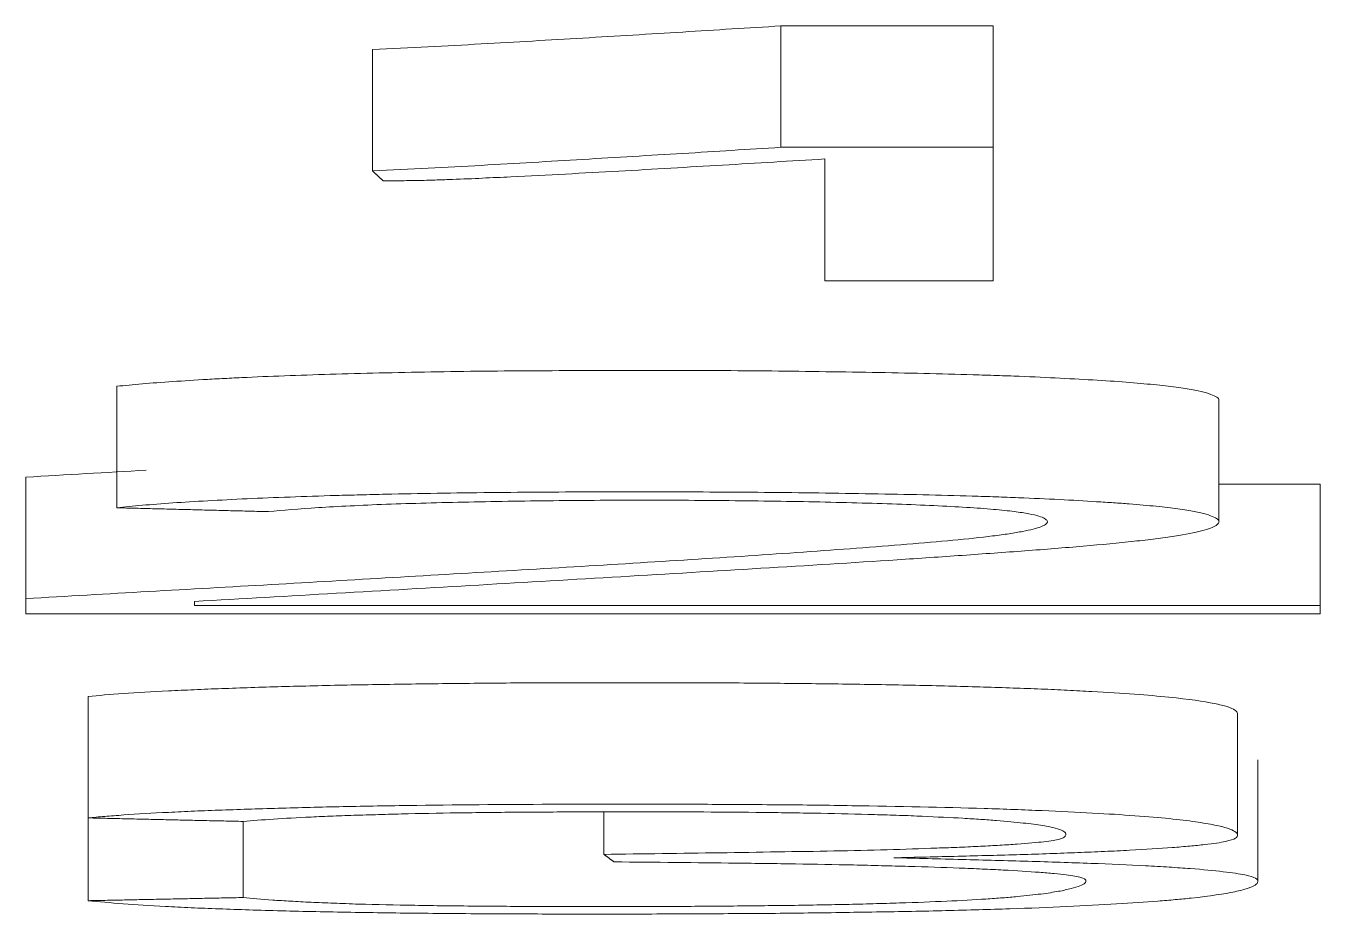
# Model space of a CAD drawing. Header units: millimetres. Extents: x 0 to 594, y 0 to 420.
# Drawn here: x 236.238 to 237.304, y 43.956 to 44.686 of the extents above; entities that cross this region are included whole.
import ezdxf

# ---------------------------------------------------------------- set-up
doc = ezdxf.new("R2010")
doc.units = ezdxf.units.MM
doc.layers.add('1', color=7, linetype='Continuous')

msp = doc.modelspace()

# ---------------------------------------------------------------- linework, layer by layer
at = {"layer": '1', "color": 7, "linetype": 'Continuous', "lineweight": 13}
for p, q in [((236.8598, 44.6864), (237.0346, 44.6864)), ((236.8598, 44.5866), (236.8598, 44.6864)), ((237.0346, 44.5866), (237.0346, 44.6864)), ((236.5238, 44.5672), (236.5238, 44.6671)), ((237.0346, 44.5866), (236.8598, 44.5866)), ((237.0346, 44.4768), (237.0346, 44.5866)), ((236.8959, 44.577), (236.8959, 44.4768)), ((236.8959, 44.4768), (237.0346, 44.4768)), ((236.3134, 44.2901), (236.3134, 44.39)), ((237.2204, 44.2787), (237.2204, 44.3786)), ((236.2385, 44.2154), (236.2385, 44.3153)), ((237.2204, 44.3096), (237.3037, 44.3096)), ((237.3037, 44.2097), (237.3037, 44.3096)), ((236.2385, 44.2154), (236.2385, 44.2029)), ((236.3772, 44.2097), (236.3772, 44.213)), ((237.3037, 44.2097), (236.3772, 44.2097)), ((237.3037, 44.2029), (237.3037, 44.2097)), ((236.2385, 44.2029), (237.3037, 44.2029)), ((236.2898, 44.035), (236.2898, 44.1349)), ((237.2357, 44.0209), (237.2357, 44.1208)), ((237.2524, 43.9828), (237.2524, 44.0827)), ((236.2898, 43.9669), (236.2898, 44.035)), ((236.7142, 44.005), (236.7142, 44.04)), ((236.4174, 43.9695), (236.4174, 44.0321))]:
    msp.add_line(p, q, dxfattribs=at)
for points, knots in [([(236.5238, 44.6671), (236.5393, 44.6678), (236.5545, 44.6685), (236.5843, 44.67), (236.5989, 44.6708), (236.6275, 44.6724), (236.6415, 44.6732), (236.6693, 44.6748), (236.6831, 44.6756), (236.7245, 44.6781), (236.7519, 44.6797), (236.8062, 44.6831), (236.8331, 44.6848), (236.8598, 44.6864)], [0, 0, 0, 0, 0.125, 0.125, 0.25, 0.25, 0.375, 0.375, 0.5, 0.5, 0.75, 0.75, 1, 1, 1, 1]), ([(236.8598, 44.5866), (236.8331, 44.5849), (236.8062, 44.5832), (236.7519, 44.5799), (236.7245, 44.5783), (236.6831, 44.5758), (236.6693, 44.575), (236.6415, 44.5733), (236.6275, 44.5725), (236.599, 44.571), (236.5844, 44.5702), (236.5545, 44.5687), (236.5393, 44.5679), (236.5238, 44.5672)], [0, 0, 0, 0, 0.25, 0.25, 0.5, 0.5, 0.625, 0.625, 0.75, 0.75, 0.875, 0.875, 1, 1, 1, 1]), ([(236.5325, 44.559), (236.5377, 44.559), (236.5428, 44.559), (236.5529, 44.5592), (236.5579, 44.5592), (236.5676, 44.5594), (236.5722, 44.5596), (236.5811, 44.5598), (236.5854, 44.56), (236.598, 44.5605), (236.6062, 44.5608), (236.6221, 44.5616), (236.6299, 44.5619), (236.6529, 44.5631), (236.6679, 44.5638), (236.6974, 44.5654), (236.7119, 44.5662), (236.7553, 44.5686), (236.7837, 44.5703), (236.8401, 44.5736), (236.868, 44.5753), (236.8959, 44.577)], [0, 0, 0, 0, 0.03125, 0.03125, 0.0625, 0.0625, 0.09375, 0.09375, 0.125, 0.125, 0.1875, 0.1875, 0.25, 0.25, 0.375, 0.375, 0.5, 0.5, 0.75, 0.75, 1, 1, 1, 1]), ([(236.3134, 44.39), (236.326, 44.3914), (236.3414, 44.3927), (236.3683, 44.3945), (236.3778, 44.3951), (236.3931, 44.396), (236.3984, 44.3963), (236.4092, 44.3968), (236.4148, 44.3971), (236.4432, 44.3984), (236.4677, 44.3993), (236.507, 44.4004), (236.5205, 44.4008), (236.5486, 44.4014), (236.5628, 44.4017), (236.6061, 44.4024), (236.6357, 44.4027), (236.6812, 44.4029), (236.6964, 44.403), (236.7266, 44.4031), (236.7417, 44.4031), (236.7719, 44.403), (236.7869, 44.403), (236.8169, 44.4029), (236.8318, 44.4028), (236.8616, 44.4025), (236.8765, 44.4023), (236.9061, 44.4019), (236.9207, 44.4017), (236.9638, 44.4009), (236.9916, 44.4003), (237.0246, 44.3993), (237.0312, 44.3991), (237.0439, 44.3987), (237.05, 44.3985), (237.068, 44.3978), (237.0791, 44.3972), (237.1003, 44.3961), (237.1105, 44.3956), (237.1299, 44.3944), (237.1389, 44.3938), (237.1552, 44.3925), (237.1625, 44.3918), (237.1759, 44.3904), (237.1819, 44.3897), (237.1923, 44.3883), (237.1968, 44.3875), (237.2043, 44.386), (237.2074, 44.3853), (237.2153, 44.383), (237.2187, 44.3815), (237.2203, 44.3795), (237.2205, 44.379), (237.2204, 44.3786)], [0, 0, 0, 0, 0.069849, 0.069849, 0.104774, 0.104774, 0.122237, 0.122237, 0.139699, 0.139699, 0.209548, 0.209548, 0.244473, 0.244473, 0.279398, 0.279398, 0.349247, 0.349247, 0.384172, 0.384172, 0.419097, 0.419097, 0.454022, 0.454022, 0.488946, 0.488946, 0.523871, 0.523871, 0.558796, 0.558796, 0.628645, 0.628645, 0.646108, 0.646108, 0.66357, 0.66357, 0.698495, 0.698495, 0.733419, 0.733419, 0.768344, 0.768344, 0.803269, 0.803269, 0.838194, 0.838194, 0.873118, 0.873118, 0.908043, 0.908043, 0.977893, 0.977893, 1, 1, 1, 1]), ([(236.3772, 44.213), (236.4161, 44.2152), (236.4551, 44.2175), (236.5331, 44.222), (236.5722, 44.2243), (236.6504, 44.2288), (236.6895, 44.2311), (236.767, 44.2357), (236.8054, 44.238), (236.8815, 44.2426), (236.9191, 44.2449), (236.9737, 44.2485), (236.9916, 44.2497), (237.0268, 44.2522), (237.0441, 44.2534), (237.0774, 44.2559), (237.0935, 44.2572), (237.1238, 44.2598), (237.1379, 44.2611), (237.1568, 44.2632), (237.1627, 44.2639), (237.1738, 44.2653), (237.179, 44.266), (237.1932, 44.2682), (237.2004, 44.2697), (237.2118, 44.2726), (237.2158, 44.2741), (237.2192, 44.2764), (237.22, 44.2772), (237.2206, 44.2787), (237.2205, 44.2794), (237.2185, 44.2817), (237.2151, 44.2832), (237.2071, 44.2855), (237.2039, 44.2862), (237.1963, 44.2877), (237.1919, 44.2885), (237.1814, 44.2899), (237.1754, 44.2906), (237.162, 44.292), (237.1546, 44.2926), (237.1424, 44.2936), (237.1382, 44.2939), (237.1292, 44.2945), (237.1245, 44.2948), (237.1099, 44.2957), (237.0997, 44.2963), (237.0784, 44.2974), (237.0673, 44.2979), (237.0493, 44.2986), (237.0431, 44.2988), (237.0304, 44.2993), (237.0239, 44.2995), (236.9909, 44.3005), (236.9632, 44.3011), (236.9203, 44.3018), (236.9058, 44.3021), (236.8764, 44.3025), (236.8614, 44.3026), (236.8315, 44.3029), (236.8165, 44.303), (236.7865, 44.3031), (236.7714, 44.3032), (236.7413, 44.3032), (236.7262, 44.3032), (236.696, 44.3031), (236.6808, 44.3031), (236.6354, 44.3028), (236.6058, 44.3025), (236.5626, 44.3018), (236.5485, 44.3015), (236.5275, 44.3011), (236.5206, 44.3009), (236.507, 44.3005), (236.5004, 44.3004), (236.4676, 44.2994), (236.4432, 44.2985), (236.4093, 44.297), (236.3984, 44.2964), (236.3779, 44.2953), (236.3683, 44.2947), (236.3414, 44.2928), (236.326, 44.2915), (236.3134, 44.2901)], [0, 0, 0, 0, 0.0625, 0.0625, 0.125, 0.125, 0.1875, 0.1875, 0.25, 0.25, 0.3125, 0.3125, 0.34375, 0.34375, 0.375, 0.375, 0.40625, 0.40625, 0.4375, 0.4375, 0.453125, 0.453125, 0.46875, 0.46875, 0.5, 0.5, 0.53125, 0.53125, 0.546875, 0.546875, 0.5625, 0.5625, 0.59375, 0.59375, 0.609375, 0.609375, 0.625, 0.625, 0.640625, 0.640625, 0.65625, 0.65625, 0.664062, 0.664062, 0.671875, 0.671875, 0.6875, 0.6875, 0.703125, 0.703125, 0.710937, 0.710937, 0.71875, 0.71875, 0.75, 0.75, 0.765625, 0.765625, 0.78125, 0.78125, 0.796875, 0.796875, 0.8125, 0.8125, 0.828125, 0.828125, 0.84375, 0.84375, 0.875, 0.875, 0.890625, 0.890625, 0.898438, 0.898438, 0.90625, 0.90625, 0.9375, 0.9375, 0.953125, 0.953125, 0.96875, 0.96875, 1, 1, 1, 1]), ([(236.4382, 44.2869), (236.4497, 44.2881), (236.4632, 44.2892), (236.4872, 44.2907), (236.4959, 44.2912), (236.5147, 44.2921), (236.5247, 44.2926), (236.5561, 44.2937), (236.5788, 44.2943), (236.6272, 44.2953), (236.6521, 44.2957), (236.6901, 44.2961), (236.7029, 44.2962), (236.7288, 44.2963), (236.7419, 44.2963), (236.7808, 44.2963), (236.8064, 44.2961), (236.8443, 44.2957), (236.8569, 44.2955), (236.8816, 44.2951), (236.8936, 44.2948), (236.9285, 44.294), (236.9505, 44.2933), (236.9812, 44.2921), (236.9908, 44.2916), (237.0086, 44.2907), (237.0168, 44.2902), (237.028, 44.2894), (237.0315, 44.2891), (237.038, 44.2885), (237.0472, 44.2876), (237.0543, 44.2867), (237.0624, 44.2855), (237.0658, 44.2848), (237.0712, 44.2835), (237.0733, 44.2829), (237.0764, 44.2816), (237.0775, 44.2809), (237.0789, 44.2796), (237.0793, 44.279), (237.0791, 44.2777), (237.0786, 44.277), (237.0768, 44.2757), (237.0755, 44.2751), (237.0704, 44.2731), (237.0655, 44.2719), (237.0555, 44.27), (237.0518, 44.2694), (237.0436, 44.2681), (237.039, 44.2675), (237.0244, 44.2657), (237.0133, 44.2645), (236.9895, 44.2623), (236.9768, 44.2611), (236.9502, 44.259), (236.9363, 44.2579), (236.8938, 44.2547), (236.8638, 44.2526), (236.7711, 44.2464), (236.7062, 44.2425), (236.6071, 44.2366), (236.5738, 44.2347), (236.5072, 44.2308), (236.4738, 44.2288), (236.4067, 44.225), (236.373, 44.2231), (236.3057, 44.2193), (236.2721, 44.2173), (236.2385, 44.2154)], [0, 0, 0, 0, 0.03125, 0.03125, 0.046875, 0.046875, 0.0625, 0.0625, 0.09375, 0.09375, 0.125, 0.125, 0.140625, 0.140625, 0.15625, 0.15625, 0.1875, 0.1875, 0.203125, 0.203125, 0.21875, 0.21875, 0.25, 0.25, 0.265625, 0.265625, 0.28125, 0.28125, 0.289062, 0.289062, 0.296875, 0.3125, 0.3125, 0.328125, 0.328125, 0.34375, 0.34375, 0.359375, 0.359375, 0.375, 0.375, 0.390625, 0.390625, 0.40625, 0.40625, 0.4375, 0.4375, 0.453125, 0.453125, 0.46875, 0.46875, 0.5, 0.5, 0.53125, 0.53125, 0.5625, 0.5625, 0.625, 0.625, 0.75, 0.75, 0.8125, 0.8125, 0.875, 0.875, 0.9375, 0.9375, 1, 1, 1, 1]), ([(236.2898, 44.1349), (236.298, 44.1357), (236.3174, 44.1373), (236.3421, 44.1388), (236.3626, 44.1398), (236.3697, 44.1401), (236.3844, 44.1408), (236.3919, 44.1411), (236.4153, 44.1419), (236.4317, 44.1425), (236.4576, 44.1432), (236.4665, 44.1434), (236.4844, 44.1439), (236.4936, 44.1441), (236.5212, 44.1446), (236.5401, 44.1449), (236.5692, 44.1453), (236.5789, 44.1454), (236.5987, 44.1456), (236.6087, 44.1457), (236.6387, 44.146), (236.6787, 44.1462), (236.7188, 44.1462), (236.7589, 44.1462), (236.779, 44.1462), (236.8192, 44.146), (236.8394, 44.1459), (236.8791, 44.1455), (236.8986, 44.1453), (236.9369, 44.1447), (236.9557, 44.1444), (236.9832, 44.1438), (236.9923, 44.1436), (237.0099, 44.1431), (237.0184, 44.1429), (237.0434, 44.1421), (237.0591, 44.1416), (237.0814, 44.1407), (237.0886, 44.1403), (237.1026, 44.1397), (237.1094, 44.1393), (237.1415, 44.1376), (237.1624, 44.136), (237.1958, 44.1326), (237.2078, 44.1309), (237.2208, 44.1282), (237.2244, 44.1274), (237.23, 44.1256), (237.2321, 44.1246), (237.2349, 44.1228), (237.2356, 44.1219), (237.2357, 44.1209), (237.2357, 44.1209), (237.2357, 44.1208)], [0, 0, 0, 0, 0.043305, 0.08661, 0.08661, 0.108263, 0.108263, 0.129915, 0.129915, 0.17322, 0.17322, 0.194873, 0.194873, 0.216525, 0.216525, 0.25983, 0.25983, 0.281483, 0.281483, 0.303135, 0.303135, 0.34644, 0.389745, 0.389745, 0.43305, 0.43305, 0.476355, 0.476355, 0.51966, 0.51966, 0.562966, 0.562966, 0.584618, 0.584618, 0.606271, 0.606271, 0.649576, 0.649576, 0.671228, 0.671228, 0.692881, 0.692881, 0.779491, 0.779491, 0.866101, 0.866101, 0.909406, 0.909406, 0.952711, 0.952711, 0.996016, 0.996016, 1, 1, 1, 1]), ([(236.9528, 44.0022), (236.9708, 44.0026), (236.9884, 44.003), (237.0231, 44.0039), (237.0402, 44.0043), (237.0651, 44.0051), (237.0732, 44.0053), (237.0891, 44.0059), (237.0967, 44.0062), (237.1117, 44.0068), (237.119, 44.0071), (237.1333, 44.0077), (237.1402, 44.008), (237.16, 44.0091), (237.1718, 44.0098), (237.1871, 44.011), (237.1919, 44.0114), (237.2008, 44.0122), (237.2049, 44.0126), (237.2161, 44.0139), (237.2217, 44.0147), (237.2299, 44.0165), (237.2324, 44.0174), (237.2354, 44.0192), (237.2358, 44.0201), (237.2356, 44.022), (237.2349, 44.0229), (237.2309, 44.0256), (237.2255, 44.0274), (237.2125, 44.03), (237.2072, 44.0309), (237.1949, 44.0327), (237.1806, 44.0344), (237.1618, 44.036), (237.1406, 44.0376), (237.1289, 44.0383), (237.1035, 44.0397), (237.0829, 44.0407), (237.0598, 44.0416), (237.0439, 44.0422), (237.0356, 44.0425), (236.9934, 44.0438), (236.9569, 44.0445), (236.9085, 44.0452), (236.8987, 44.0454), (236.879, 44.0456), (236.8495, 44.0459), (236.7997, 44.0462), (236.7594, 44.0463), (236.719, 44.0463), (236.6986, 44.0463), (236.6384, 44.0461), (236.5988, 44.0458), (236.5506, 44.0452), (236.541, 44.045), (236.522, 44.0447), (236.5125, 44.0445), (236.4845, 44.044), (236.4487, 44.0431), (236.4158, 44.042), (236.3922, 44.0412), (236.3845, 44.0409), (236.3698, 44.0402), (236.3627, 44.0399), (236.3424, 44.0389), (236.3301, 44.0382), (236.3135, 44.037), (236.3082, 44.0366), (236.2985, 44.0358), (236.2939, 44.0354), (236.2898, 44.035)], [0, 0, 0, 0, 0.03125, 0.03125, 0.0625, 0.0625, 0.078125, 0.078125, 0.09375, 0.09375, 0.109375, 0.109375, 0.125, 0.125, 0.15625, 0.15625, 0.171875, 0.171875, 0.1875, 0.1875, 0.21875, 0.21875, 0.25, 0.25, 0.28125, 0.28125, 0.3125, 0.3125, 0.375, 0.375, 0.40625, 0.40625, 0.4375, 0.46875, 0.46875, 0.5, 0.5, 0.53125, 0.546875, 0.546875, 0.5625, 0.5625, 0.625, 0.625, 0.640625, 0.640625, 0.65625, 0.6875, 0.71875, 0.71875, 0.75, 0.75, 0.8125, 0.8125, 0.828125, 0.828125, 0.84375, 0.84375, 0.875, 0.90625, 0.90625, 0.921875, 0.921875, 0.9375, 0.9375, 0.96875, 0.96875, 0.984375, 0.984375, 1, 1, 1, 1]), ([(236.4174, 44.0321), (236.4249, 44.0327), (236.4331, 44.0334), (236.4515, 44.0346), (236.4617, 44.0352), (236.479, 44.036), (236.4851, 44.0363), (236.4977, 44.0368), (236.5042, 44.037), (236.5175, 44.0374), (236.5244, 44.0376), (236.5385, 44.038), (236.5457, 44.0382), (236.568, 44.0387), (236.5838, 44.039), (236.6156, 44.0394), (236.6317, 44.0396), (236.6643, 44.0398), (236.6807, 44.0399), (236.7138, 44.04), (236.7305, 44.04), (236.7801, 44.04), (236.8129, 44.0398), (236.8533, 44.0394), (236.8614, 44.0393), (236.8773, 44.039), (236.8851, 44.0389), (236.908, 44.0385), (236.9228, 44.0381), (236.9439, 44.0375), (236.9508, 44.0373), (236.9639, 44.0369), (236.9702, 44.0366), (236.9883, 44.0358), (236.9995, 44.0353), (237.0148, 44.0344), (237.0197, 44.0341), (237.029, 44.0335), (237.042, 44.0325), (237.0529, 44.0315), (237.0654, 44.0301), (237.0708, 44.0294), (237.0796, 44.028), (237.083, 44.0272), (237.0912, 44.025), (237.0937, 44.0235), (237.0946, 44.0213), (237.0944, 44.0206), (237.0931, 44.0191), (237.0918, 44.0183), (237.0877, 44.0172), (237.086, 44.0169), (237.0817, 44.0161), (237.0793, 44.0158), (237.0706, 44.0147), (237.0632, 44.0141), (237.0499, 44.0131), (237.0451, 44.0128), (237.035, 44.0122), (237.0298, 44.0119), (237.0187, 44.0114), (237.013, 44.0111), (237.001, 44.0106), (236.9946, 44.0104), (236.9751, 44.0097), (236.9614, 44.0092), (236.9331, 44.0085), (236.9185, 44.0081), (236.8885, 44.0075), (236.8729, 44.0073), (236.8415, 44.0068), (236.8256, 44.0065), (236.778, 44.0059), (236.7462, 44.0054), (236.7142, 44.005)], [0, 0, 0, 0, 0.03125, 0.03125, 0.0625, 0.0625, 0.078125, 0.078125, 0.09375, 0.09375, 0.109375, 0.109375, 0.125, 0.125, 0.15625, 0.15625, 0.1875, 0.1875, 0.21875, 0.21875, 0.25, 0.25, 0.3125, 0.3125, 0.328125, 0.328125, 0.34375, 0.34375, 0.375, 0.375, 0.390625, 0.390625, 0.40625, 0.40625, 0.4375, 0.4375, 0.453125, 0.453125, 0.46875, 0.5, 0.5, 0.53125, 0.53125, 0.5625, 0.5625, 0.625, 0.625, 0.65625, 0.65625, 0.6875, 0.6875, 0.703125, 0.703125, 0.71875, 0.71875, 0.75, 0.75, 0.765625, 0.765625, 0.78125, 0.78125, 0.796875, 0.796875, 0.8125, 0.8125, 0.84375, 0.84375, 0.875, 0.875, 0.90625, 0.90625, 0.9375, 0.9375, 1, 1, 1, 1]), ([(236.2898, 43.9669), (236.2982, 43.966), (236.308, 43.9652), (236.3291, 43.9636), (236.3404, 43.9629), (236.36, 43.9618), (236.367, 43.9614), (236.3818, 43.9608), (236.3895, 43.9605), (236.4135, 43.9596), (236.4306, 43.959), (236.4581, 43.9583), (236.4675, 43.9581), (236.4865, 43.9577), (236.4961, 43.9575), (236.5253, 43.957), (236.5452, 43.9568), (236.5862, 43.9563), (236.6072, 43.9562), (236.6491, 43.956), (236.67, 43.9559), (236.7119, 43.9559), (236.7328, 43.9559), (236.7747, 43.956), (236.7956, 43.9561), (236.827, 43.9563), (236.8374, 43.9564), (236.8581, 43.9565), (236.8684, 43.9566), (236.8989, 43.957), (236.9189, 43.9573), (236.9482, 43.9578), (236.9579, 43.9579), (236.977, 43.9583), (236.9865, 43.9585), (237.0142, 43.9592), (237.0317, 43.9597), (237.0648, 43.9608), (237.0804, 43.9614), (237.1098, 43.9627), (237.1236, 43.9635), (237.1486, 43.9649), (237.1598, 43.9657), (237.1751, 43.9669), (237.1799, 43.9673), (237.1891, 43.9682), (237.1934, 43.9686), (237.2134, 43.9707), (237.2249, 43.9725), (237.2377, 43.9752), (237.2411, 43.9761), (237.2467, 43.9779), (237.2488, 43.9789), (237.2515, 43.9807), (237.2523, 43.9816), (237.2525, 43.9835), (237.2521, 43.9844), (237.249, 43.9862), (237.2461, 43.9872), (237.2396, 43.9885), (237.237, 43.989), (237.2309, 43.9899), (237.2276, 43.9903), (237.2162, 43.9917), (237.2073, 43.9925), (237.1914, 43.9937), (237.1856, 43.9941), (237.1733, 43.9949), (237.1667, 43.9953), (237.1462, 43.9964), (237.1311, 43.997), (237.0987, 43.9982), (237.0812, 43.9988), (237.0455, 43.9998), (237.0273, 44.0003), (236.9904, 44.0013), (236.9717, 44.0017), (236.9528, 44.0022)], [0, 0, 0, 0, 0.03125, 0.03125, 0.0625, 0.0625, 0.078125, 0.078125, 0.09375, 0.09375, 0.125, 0.125, 0.140625, 0.140625, 0.15625, 0.15625, 0.1875, 0.1875, 0.21875, 0.21875, 0.25, 0.25, 0.28125, 0.28125, 0.3125, 0.3125, 0.328125, 0.328125, 0.34375, 0.34375, 0.375, 0.375, 0.390625, 0.390625, 0.40625, 0.40625, 0.4375, 0.4375, 0.46875, 0.46875, 0.5, 0.5, 0.53125, 0.53125, 0.546875, 0.546875, 0.5625, 0.5625, 0.625, 0.625, 0.65625, 0.65625, 0.6875, 0.6875, 0.71875, 0.71875, 0.75, 0.75, 0.78125, 0.78125, 0.796875, 0.796875, 0.8125, 0.8125, 0.84375, 0.84375, 0.859375, 0.859375, 0.875, 0.875, 0.90625, 0.90625, 0.9375, 0.9375, 0.96875, 0.96875, 1, 1, 1, 1]), ([(236.7225, 43.9988), (236.7566, 43.9986), (236.7901, 43.9982), (236.8395, 43.9976), (236.8559, 43.9974), (236.8881, 43.9969), (236.904, 43.9966), (236.9274, 43.9961), (236.9351, 43.9959), (236.9502, 43.9955), (236.9576, 43.9953), (236.9794, 43.9947), (236.9934, 43.9942), (237.0131, 43.9935), (237.0194, 43.9932), (237.0316, 43.9927), (237.0374, 43.9924), (237.0539, 43.9915), (237.0638, 43.9909), (237.0769, 43.9899), (237.081, 43.9895), (237.0884, 43.9888), (237.0917, 43.9885), (237.1002, 43.9874), (237.1043, 43.9867), (237.1094, 43.9852), (237.1104, 43.9844), (237.1112, 43.9829), (237.1109, 43.9821), (237.1084, 43.9798), (237.1045, 43.9783), (237.0958, 43.9761), (237.0924, 43.9753), (237.0843, 43.9739), (237.0795, 43.9731), (237.0682, 43.9717), (237.0618, 43.971), (237.0506, 43.9699), (237.0466, 43.9696), (237.038, 43.9689), (237.0334, 43.9686), (237.0092, 43.967), (236.9856, 43.9659), (236.9505, 43.9648), (236.9433, 43.9646), (236.9284, 43.9642), (236.9209, 43.964), (236.8977, 43.9635), (236.8816, 43.9632), (236.8484, 43.9628), (236.8316, 43.9626), (236.7977, 43.9623), (236.7636, 43.9621), (236.729, 43.9621), (236.6943, 43.962), (236.677, 43.9621), (236.6426, 43.9622), (236.6255, 43.9623), (236.5916, 43.9626), (236.5747, 43.9628), (236.5424, 43.9634), (236.527, 43.9637), (236.5053, 43.9643), (236.4984, 43.9646), (236.4853, 43.9651), (236.4791, 43.9653), (236.4673, 43.9659), (236.4617, 43.9662), (236.4512, 43.9668), (236.4462, 43.9671), (236.4324, 43.9681), (236.4244, 43.9687), (236.4174, 43.9695)], [0, 0, 0, 0, 0.0625, 0.0625, 0.09375, 0.09375, 0.125, 0.125, 0.140625, 0.140625, 0.15625, 0.15625, 0.1875, 0.1875, 0.203125, 0.203125, 0.21875, 0.21875, 0.25, 0.25, 0.265625, 0.265625, 0.28125, 0.28125, 0.3125, 0.3125, 0.34375, 0.34375, 0.375, 0.375, 0.4375, 0.4375, 0.46875, 0.46875, 0.5, 0.5, 0.53125, 0.53125, 0.546875, 0.546875, 0.5625, 0.5625, 0.625, 0.625, 0.640625, 0.640625, 0.65625, 0.65625, 0.6875, 0.6875, 0.71875, 0.71875, 0.75, 0.78125, 0.78125, 0.8125, 0.8125, 0.84375, 0.84375, 0.875, 0.875, 0.90625, 0.90625, 0.921875, 0.921875, 0.9375, 0.9375, 0.953125, 0.953125, 0.96875, 0.96875, 1, 1, 1, 1])]:
    msp.add_open_spline(points, degree=3, knots=knots, dxfattribs=at)
for points, weights in [([(236.5238, 44.5672), (236.5282, 44.5631), (236.5325, 44.559)], [0.50000002343, 0.49999997657, 0.50000002343]), ([(236.3134, 44.2901), (236.3758, 44.2885), (236.4382, 44.2869)], [0.50000016052, 0.49999983948, 0.50000016052]), ([(236.2898, 44.035), (236.3536, 44.0335), (236.4174, 44.0321)], [0.500000087813, 0.499999912187, 0.500000087813]), ([(236.7142, 44.005), (236.7184, 44.0019), (236.7225, 43.9988)], [0.499999967607, 0.500000032393, 0.499999967607]), ([(236.4174, 43.9695), (236.3536, 43.9682), (236.2898, 43.9669)], [0.500000097782, 0.499999902218, 0.500000097782])]:
    msp.add_rational_spline(points, weights, degree=2, dxfattribs=at)
msp.add_open_spline([(236.2385, 44.3153), (236.2715, 44.3172), (236.3045, 44.3191), (236.3376, 44.321)], degree=3, dxfattribs=at)

doc.saveas('drawing.dxf')
